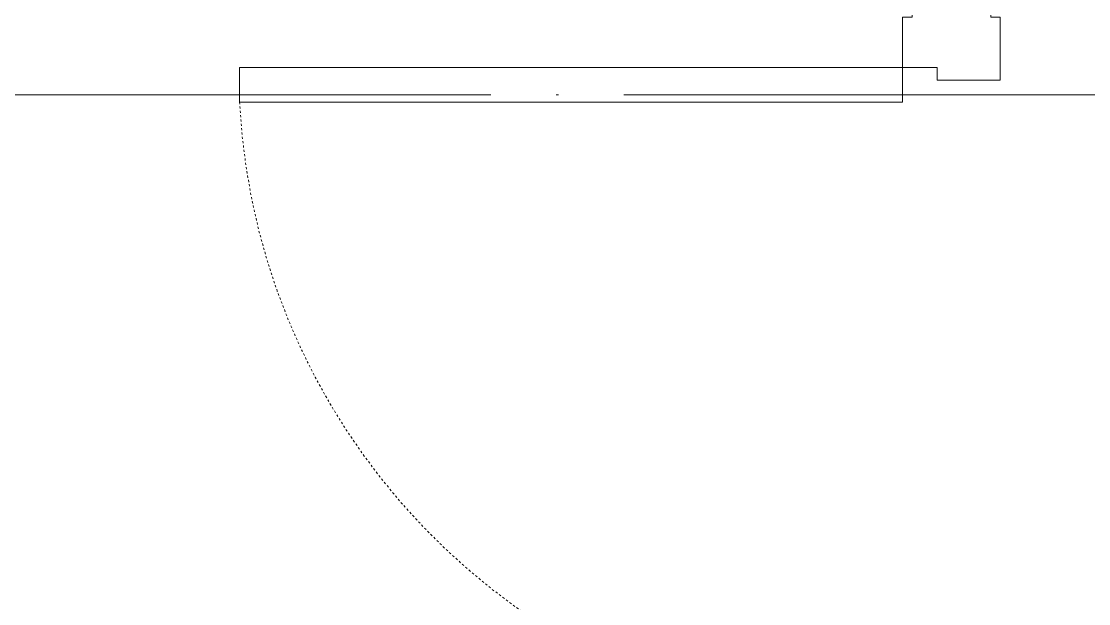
# Model space of a CAD drawing. Header units: inches. Extents: x -71 to 2682309, y -3332 to 801571.
# Drawn here: x 2651697.2 to 2651746.24, y 787702.88 to 787729.64 of the extents above; entities that cross this region are included whole.
import ezdxf

# ---------------------------------------------------------------- set-up
doc = ezdxf.new("R2010")
doc.units = ezdxf.units.IN
doc.header["$MEASUREMENT"] = 0
doc.linetypes.add('ACAD_ISO03W100', pattern=[30, 12, -18])
doc.linetypes.add('ACAD_ISO04W100', pattern=[30, 24, -3, 0, -3])
for name, color, linetype, lineweight in [('CENTER  LINE RA', 10, 'ACAD_ISO04W100', 18), ('DIM RA', 4, 'Continuous', 15), ('Furniture', 22, 'Continuous', 13), ('Hatch', 254, 'Continuous', 9), ('WALL RA', 42, 'Continuous', 50)]:
    doc.layers.add(name, color=color, linetype=linetype, lineweight=lineweight)

# ---------------------------------------------------------------- blocks, each defined once
blk = doc.blocks.new('A$C4D517B0C')
at = {"layer": 'Furniture'}
for points in [[(-4.337, 4.434), (-2.747, 4.434), (-2.747, 34.899), (-4.337, 34.899)], [(-36, 4), (-35.566, 4), (-35.566, 4.434), (-33.253, 4.434), (-33.253, 2.843), (-32.675, 2.843), (-32.675, -0.048), (-35.566, -0.048), (-35.566, 0.386), (-36, 0.386)], [(-3.325, 2.843), (-2.747, 2.843), (-2.747, 4.434), (-0.434, 4.434), (-0.434, 4), (0, 4), (0, 0.386), (-0.434, 0.386), (-0.434, -0.048), (-3.325, -0.048)]]:
    blk.add_lwpolyline(points, close=True, dxfattribs=at)
at = {"layer": 'Hatch', "linetype": 'ACAD_ISO03W100', "ltscale": 0.001}
blk.add_arc((-2.747, 4.434), 30.506, 92.9881, 180, dxfattribs=at)
blk = doc.blocks.new('GRID')
at = {"layer": 'CENTER  LINE RA'}
blk.add_line((2650289.133, 787726.268), (2650810.03, 787726.268), dxfattribs=at)

msp = doc.modelspace()

# ---------------------------------------------------------------- block references
at = {"layer": 'DIM RA'}
msp.add_blockref('GRID', (1255.145, 0), dxfattribs=at)
at = {"layer": 'WALL RA', "rotation": 90.00270189576952}
msp.add_blockref('A$C4D517B0C', (2651742.125, 787730.27), dxfattribs=at)

doc.saveas('drawing.dxf')
